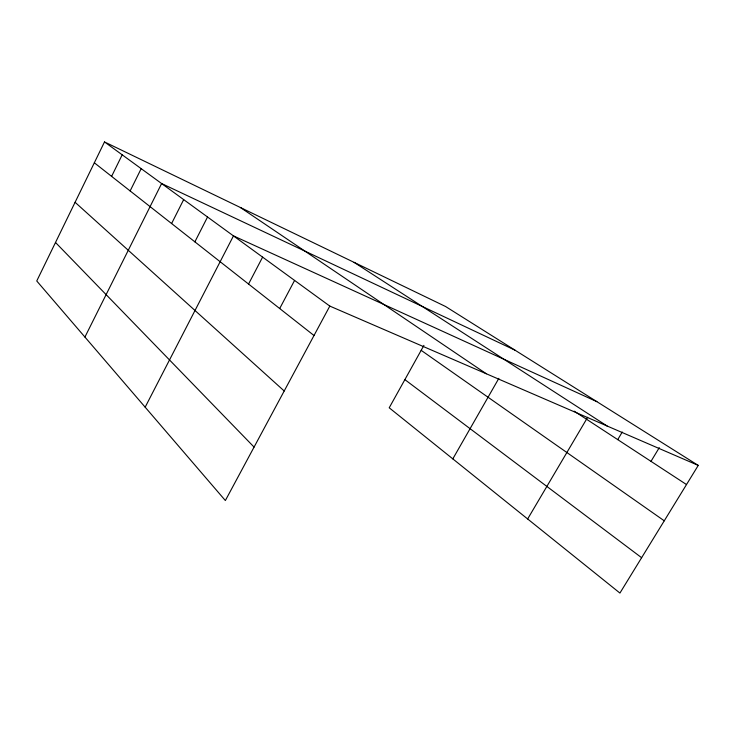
<?xml version="1.0" encoding="UTF-8"?>
<svg xmlns="http://www.w3.org/2000/svg" width="735" height="735" viewBox="0 0 735 735"><rect width="100%" height="100%" fill="white"/><g stroke="black" fill="none" stroke-linecap="round" stroke-linejoin="round"><path stroke-width="1.1" d="M104.499 141.928L36.75 280.981L225.36 500.535L329.813 306.091L104.499 141.928L445.548 306.495L698.25 465.411L619.927 593.071L389.21 407.796L423.92 345.386M111.61 176.372L122.194 154.819M130.141 190.953L141.184 168.655M84.92 337.053L161.617 183.548L514.969 350.154M171.604 223.541L183.676 199.608M194.876 241.852L207.546 217M145.162 407.181L233.464 235.889L596.884 401.668M248.549 284.05L262.606 257.121M279.695 308.535L294.579 280.421M452.815 458.879L498.854 378.341M527.647 518.974L587.669 417.278M617.731 439.622L622.269 432.015M650.989 461.35L659.277 447.661M329.813 306.091L698.25 465.411M354.095 262.367L607.147 426.015M574.164 411.159L686.508 484.558M240.363 207.481L486.322 373.766M421.164 350.338L664.265 520.812M404.875 379.627L641.627 557.709M94.337 162.793L314.01 335.518M75.089 202.29L284.206 390.983M55.511 242.477L254.071 447.082"/></g></svg>
